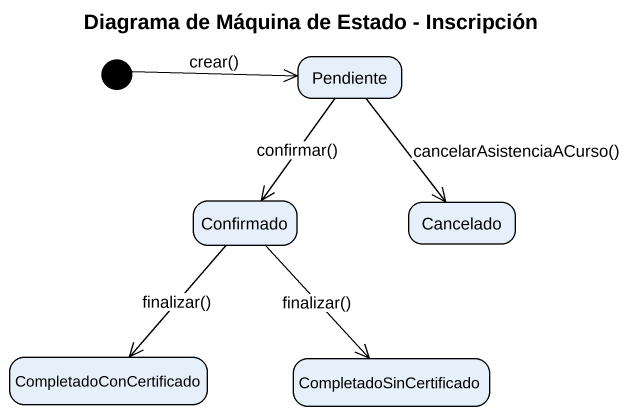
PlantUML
@startuml
title Diagrama de Máquina de Estado - Inscripción
hide empty description
state Pendiente
state Confirmado
state Cancelado
state CompletadoConCertificado
state CompletadoSinCertificado
[*] -right-> Pendiente : crear()
Pendiente --> Confirmado : confirmar()
Pendiente --> Cancelado : cancelarAsistenciaACurso()
Confirmado --> CompletadoConCertificado : finalizar()
Confirmado --> CompletadoSinCertificado : finalizar()
@enduml
